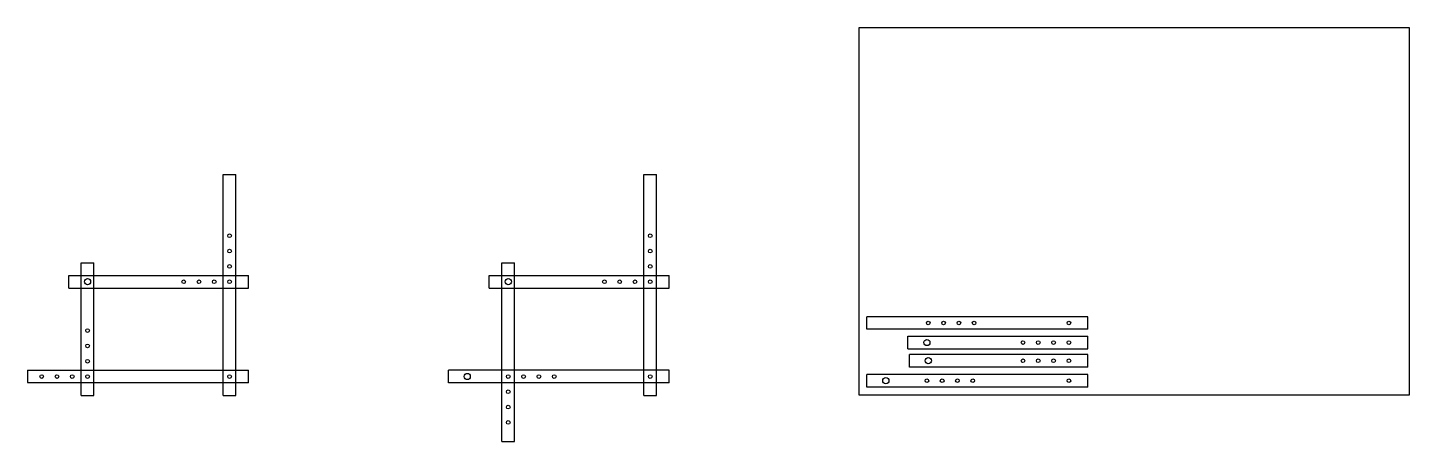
# Model space of a CAD drawing. Header units: millimetres. Extents: x 1214 to 3472, y 792 to 1468.
import ezdxf

# ---------------------------------------------------------------- set-up
doc = ezdxf.new("R2010")
doc.units = ezdxf.units.MM

msp = doc.modelspace()

# ---------------------------------------------------------------- linework, layer by layer
msp.add_lwpolyline([(2572.3, 867.6), (3472.3, 867.6), (3472.3, 1467.6), (2572.3, 1467.6)], close=True)
for points in [[(1533.5, 866.9), (1533.5, 1227.9)], [(1533.5, 1227.9), (1554.1, 1227.9)], [(1554.1, 866.9), (1554.1, 1227.9)], [(2221.1, 866.9), (2221.1, 1227.9)], [(2221.1, 1227.9), (2241.8, 1227.9)], [(2241.8, 866.9), (2241.8, 1227.9)], [(1280.8, 1062.9), (1574.8, 1062.9)], [(1280.8, 1042.2), (1280.8, 1062.9)], [(1301.4, 866.9), (1301.4, 1083.5)], [(1301.4, 1083.5), (1322, 1083.5)], [(1322, 866.9), (1322, 1083.5)], [(1574.8, 1042.2), (1574.8, 1052.6), (1574.8, 1062.9)], [(1968.4, 1042.2), (1968.4, 1062.9)], [(1968.4, 1062.9), (2262.4, 1062.9)], [(1989.1, 791.9), (1989.1, 1083.5)], [(1989.1, 1083.5), (2009.7, 1083.5)], [(2009.7, 791.9), (2009.7, 1083.5)], [(2262.4, 1042.2), (2262.4, 1052.6), (2262.4, 1062.9)], [(1280.8, 1042.2), (1574.8, 1042.2)], [(1968.4, 1042.2), (2262.4, 1042.2)], [(2946.6, 995.5), (2585.6, 995.5)], [(2585.6, 974.9), (2585.6, 995.5)], [(2946.6, 974.9), (2946.6, 985.2), (2946.6, 995.5)], [(2946.6, 974.9), (2585.6, 974.9)], [(2652.6, 943), (2652.6, 963.7)], [(2652.6, 963.7), (2946.6, 963.7)], [(2946.6, 943), (2946.6, 953.3), (2946.6, 963.7)], [(2652.6, 943), (2946.6, 943)], [(2946.6, 934), (2655, 934)], [(2655, 913.3), (2655, 934)], [(2946.6, 913.3), (2946.6, 923.6), (2946.6, 934)], [(1213.7, 908.2), (1574.8, 908.2)], [(1213.7, 908.2), (1213.7, 888.2)], [(1574.8, 887.5), (1574.8, 897.8), (1574.8, 908.2)], [(2262.4, 908.2), (1901.4, 908.2)], [(1901.4, 887.5), (1901.4, 908.2)], [(2262.4, 887.5), (2262.4, 897.8), (2262.4, 908.2)], [(2946.6, 913.3), (2655, 913.3)], [(1213.7, 888.2), (1574.8, 888.2)], [(2262.4, 887.5), (1901.4, 887.5)], [(2946.6, 901.3), (2585.6, 901.3)], [(2585.6, 880.6), (2585.6, 901.3)], [(2946.6, 880.6), (2946.6, 891), (2946.6, 901.3)], [(1301.4, 866.9), (1311.7, 866.9), (1322, 866.9)], [(1533.5, 866.9), (1543.8, 866.9), (1554.1, 866.9)], [(2221.1, 866.9), (2231.5, 866.9), (2241.8, 866.9)], [(2946.6, 880.6), (2585.6, 880.6)], [(1989.1, 791.9), (1999.4, 791.9), (2009.7, 791.9)]]:
    msp.add_lwpolyline(points)
for centre, radius in [((1543.8, 1127.6), 3), ((2231.5, 1127.6), 3), ((1543.8, 1102.6), 3), ((2231.5, 1102.6), 3), ((1543.8, 1077.6), 3), ((2231.5, 1077.6), 3), ((1311.7, 1052.6), 5.05), ((1468.8, 1052.6), 3), ((1493.8, 1052.6), 3), ((1518.8, 1052.6), 3), ((1543.8, 1052.6), 3), ((1999.4, 1052.6), 5.05), ((2156.5, 1052.6), 3), ((2181.5, 1052.6), 3), ((2206.5, 1052.6), 3), ((2231.5, 1052.6), 3), ((1311.7, 972.8), 3), ((2685.9, 985.2), 3), ((2710.9, 985.2), 3), ((2735.9, 985.2), 3), ((2760.9, 985.2), 3), ((2915.7, 985.2), 3), ((1311.7, 947.8), 3), ((2683.6, 953.3), 5.05), ((2840.7, 953.3), 3), ((2865.7, 953.3), 3), ((2890.7, 953.3), 3), ((2915.7, 953.3), 3), ((2685.9, 923.6), 5.05), ((2840.7, 923.6), 3), ((2865.7, 923.6), 3), ((2890.7, 923.6), 3), ((2915.7, 923.6), 3), ((1311.7, 922.8), 3), ((1236.7, 897.8), 3), ((1261.7, 897.8), 3), ((1286.7, 897.8), 3), ((1311.7, 897.8), 3), ((1543.8, 897.8), 3), ((1932.3, 897.8), 5.05), ((1999.4, 897.8), 3), ((2024.4, 897.8), 3), ((2049.4, 897.8), 3), ((2074.4, 897.8), 3), ((2231.5, 897.8), 3), ((2616.5, 891), 5.05), ((2683.6, 891), 3), ((2708.6, 891), 3), ((2733.6, 891), 3), ((2758.6, 891), 3), ((2915.7, 891), 3), ((1999.4, 872.8), 3), ((1999.4, 847.8), 3), ((1999.4, 822.8), 3)]:
    msp.add_circle(centre, radius)

doc.saveas('drawing.dxf')
